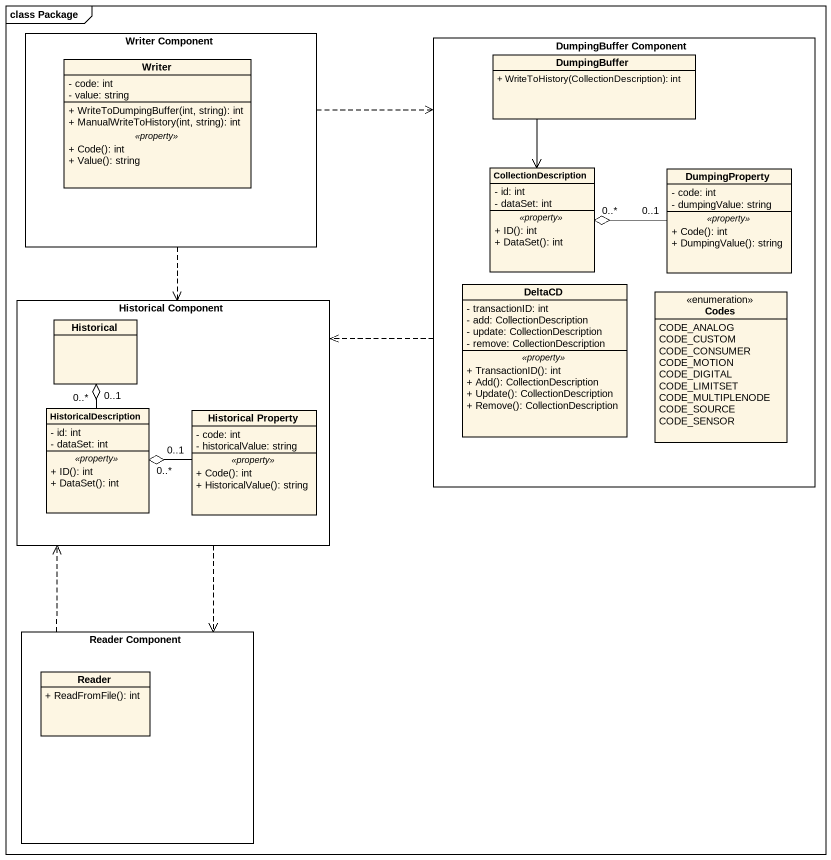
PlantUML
@startuml
mainframe class Package
hide circle
hide empty members
skinparam classAttributeIconSize 0
rectangle "Writer Component" as Writer_Component {
  class Writer {
    - code: int
    - value: string
    --
    + WriteToDumpingBuffer(int, string): int
    + ManualWriteToHistory(int, string): int
    .. <<property>> ..
    + Code(): int
    + Value(): string
  }
}
rectangle "DumpingBuffer Component" as DumpingBuffer_Component {
  class DumpingBuffer {
    + WriteToHistory(CollectionDescription): int
  }
  class CollectionDescription {
    - id: int
    - dataSet: int
    .. <<property>> ..
    + ID(): int
    + DataSet(): int
  }
  class DumpingProperty {
    - code: int
    - dumpingValue: string
    .. <<property>> ..
    + Code(): int
    + DumpingValue(): string
  }
  class DeltaCD {
    - transactionID: int
    - add: CollectionDescription
    - update: CollectionDescription
    - remove: CollectionDescription
    .. <<property>> ..
    + TransactionID(): int
    + Add(): CollectionDescription
    + Update(): CollectionDescription
    + Remove(): CollectionDescription
  }
  enum Codes {
    CODE_ANALOG
    CODE_CUSTOM
    CODE_CONSUMER
    CODE_MOTION
    CODE_DIGITAL
    CODE_LIMITSET
    CODE_MULTIPLENODE
    CODE_SOURCE
    CODE_SENSOR
  }
}
rectangle "Historical Component" as Historical_Component {
  class Historical
  class HistoricalDescription {
    - id: int
    - dataSet: int
    .. <<property>> ..
    + ID(): int
    + DataSet(): int
  }
  class "Historical Property" as Historical_Property {
    - code: int
    - historicalValue: string
    .. <<property>> ..
    + Code(): int
    + HistoricalValue(): string
  }
}
rectangle "Reader Component" as Reader_Component {
  class Reader {
    + ReadFromFile(): int
  }
}
Writer_Component .right.> DumpingBuffer_Component
Writer_Component ..> Historical_Component
DumpingBuffer_Component .left.> Historical_Component
DumpingBuffer --> CollectionDescription
DumpingProperty "0..1" -left-o "0..*" CollectionDescription
Historical_Component ..> Reader_Component
HistoricalDescription "0..1" -up-o "0..*" Historical
Historical_Property "0..1" -left-o "0..*" HistoricalDescription
Reader_Component .up.> Historical_Component
@enduml
